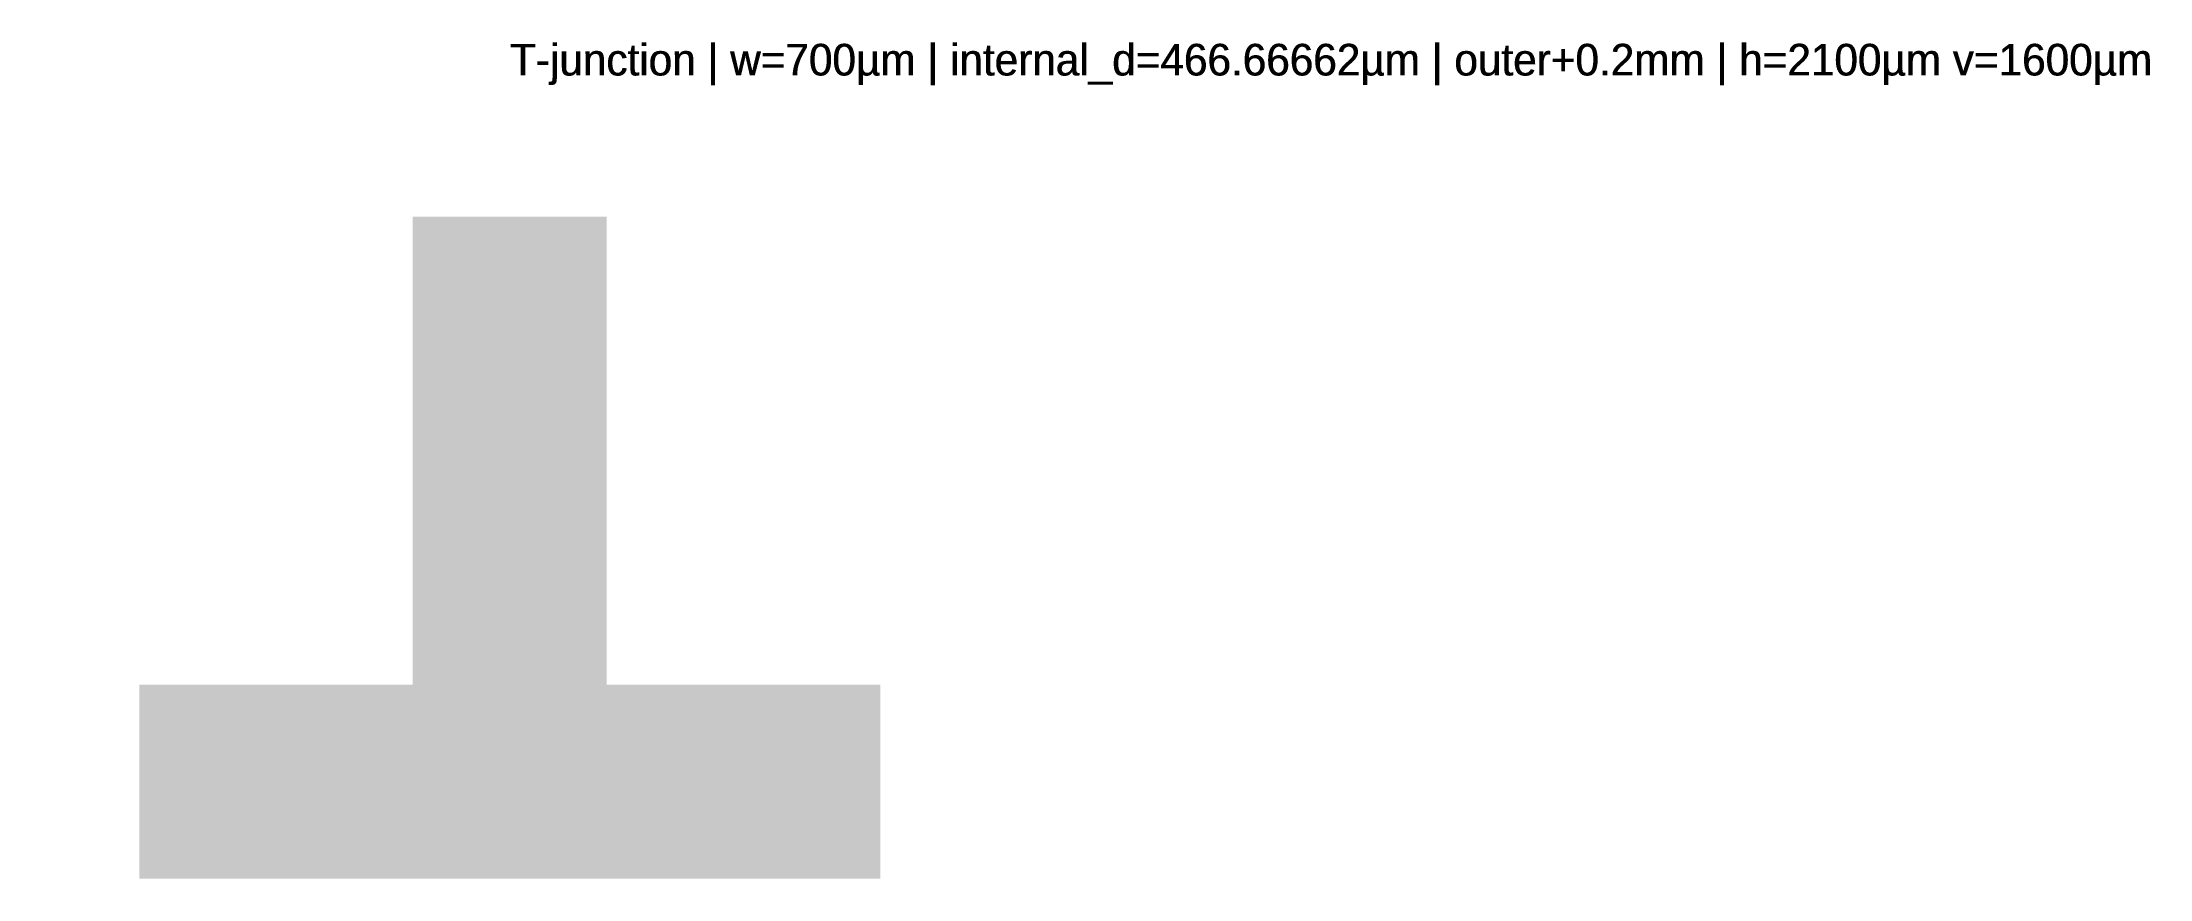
# Model space of a CAD drawing. Header units: metres. Extents: x -1325 to 4647, y -275 to 2094.
import ezdxf

# ---------------------------------------------------------------- set-up
doc = ezdxf.new("R2010")
doc.units = ezdxf.units.M

msp = doc.modelspace()

# ---------------------------------------------------------------- linework, layer by layer
at = {"const_width": 550}
for points in [[(0, 0), (0, 1600)], [(-1050, 0), (1050, 0)]]:
    msp.add_lwpolyline(points, dxfattribs=at)

# ---------------------------------------------------------------- texts
for p in [(0, 2000), (1.792, 2000)]:
    msp.add_text('T-junction | w=700µm | internal_d=466.66662µm | outer+0.2mm | h=2100µm v=1600µm', height=89.6).set_placement(p)

doc.saveas('drawing.dxf')
